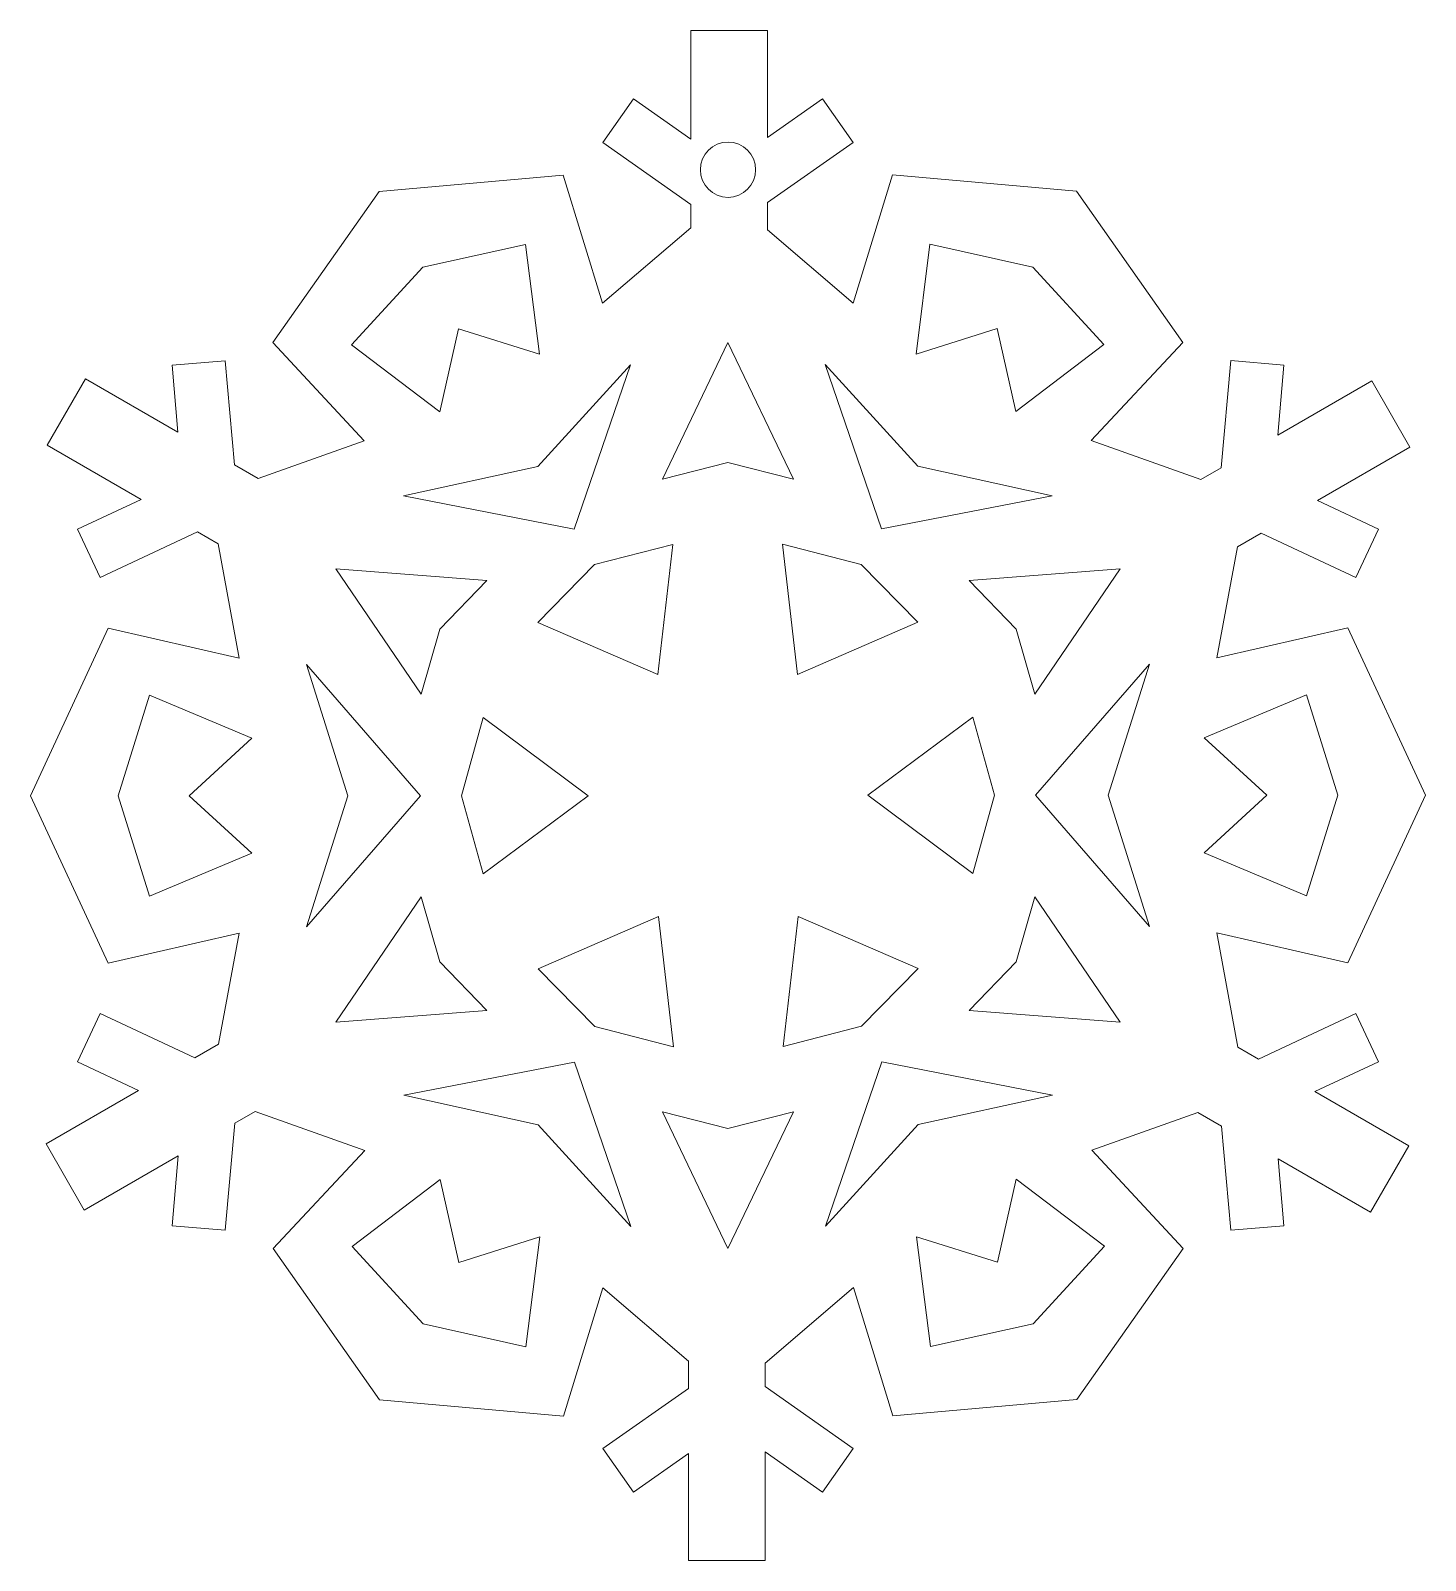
# Model space of a CAD drawing. Header units: millimetres. Extents: x -103 to 102, y -103 to 103.
# Drawn here: x -66.46 to -36.31, y 27.22 to 60.29 of the extents above; entities that cross this region are included whole.
import ezdxf

# ---------------------------------------------------------------- set-up
doc = ezdxf.new("R2010")
doc.units = ezdxf.units.MM
doc.header["$MEASUREMENT"] = 0
doc.layers.add('layer 1', color=7, linetype='Continuous')

msp = doc.modelspace()

# ---------------------------------------------------------------- linework, layer by layer
at = {"layer": 'layer 1', "color": 231, "lineweight": 9}
for points, knots in [([(-37.3236, 37.9936), (-37.3236, 37.9936), (-37.8114, 39.0399), (-37.8114, 39.0399), (-37.8114, 39.0399), (-37.8114, 39.0399), (-39.9193, 38.0569), (-39.9193, 38.0569), (-39.9193, 38.0569), (-39.9193, 38.0569), (-40.3603, 38.3116), (-40.3603, 38.3116), (-40.3603, 38.3116), (-40.3603, 38.3116), (-40.8152, 40.785), (-40.8152, 40.785), (-40.8152, 40.785), (-40.8152, 40.785), (-37.9874, 40.1367), (-37.9874, 40.1367), (-37.9874, 40.1367), (-37.9874, 40.1367), (-36.307, 43.7578), (-36.307, 43.7578), (-36.307, 43.7578), (-36.307, 43.7578), (-37.9874, 47.3789), (-37.9874, 47.3789), (-37.9874, 47.3789), (-37.9874, 47.3789), (-40.8133, 46.7309), (-40.8133, 46.7309), (-40.8133, 46.7309), (-40.8133, 46.7309), (-40.3728, 49.1264), (-40.3728, 49.1264), (-40.3728, 49.1264), (-40.3728, 49.1264), (-39.8612, 49.4219), (-39.8612, 49.4219), (-39.8612, 49.4219), (-39.8612, 49.4219), (-37.8114, 48.4661), (-37.8114, 48.4661), (-37.8114, 48.4661), (-37.8114, 48.4661), (-37.3236, 49.5123), (-37.3236, 49.5123), (-37.3236, 49.5123), (-37.3236, 49.5123), (-38.6407, 50.1266), (-38.6407, 50.1266), (-38.6407, 50.1266), (-38.6407, 50.1266), (-36.6409, 51.2812), (-36.6409, 51.2812), (-36.6409, 51.2812), (-36.6409, 51.2812), (-37.4674, 52.7126), (-37.4674, 52.7126), (-37.4674, 52.7126), (-37.4674, 52.7126), (-39.499, 51.5398), (-39.499, 51.5398), (-39.499, 51.5398), (-39.499, 51.5398), (-39.3668, 53.0513), (-39.3668, 53.0513), (-39.3668, 53.0513), (-39.3668, 53.0513), (-40.5169, 53.152), (-40.5169, 53.152), (-40.5169, 53.152), (-40.5169, 53.152), (-40.7196, 50.835), (-40.7196, 50.835), (-40.7196, 50.835), (-40.7196, 50.835), (-41.1606, 50.5803), (-41.1606, 50.5803), (-41.1606, 50.5803), (-41.1606, 50.5803), (-43.5301, 51.4232), (-43.5301, 51.4232), (-43.5301, 51.4232), (-43.5301, 51.4232), (-41.5548, 53.5479), (-41.5548, 53.5479), (-41.5548, 53.5479), (-41.5548, 53.5479), (-43.8506, 56.8138), (-43.8506, 56.8138), (-43.8506, 56.8138), (-43.8506, 56.8138), (-47.8267, 57.1691), (-47.8267, 57.1691), (-47.8267, 57.1691), (-47.8267, 57.1691), (-48.6787, 54.3977), (-48.6787, 54.3977), (-48.6787, 54.3977), (-48.6787, 54.3977), (-50.5329, 55.9769), (-50.5329, 55.9769), (-50.5329, 55.9769), (-50.5329, 55.9769), (-50.5329, 56.5676), (-50.5329, 56.5676), (-50.5329, 56.5676), (-50.5329, 56.5676), (-48.6802, 57.8648), (-48.6802, 57.8648), (-48.6802, 57.8648), (-48.6802, 57.8648), (-49.3425, 58.8104), (-49.3425, 58.8104), (-49.3425, 58.8104), (-49.3425, 58.8104), (-50.5329, 57.9769), (-50.5329, 57.9769), (-50.5329, 57.9769), (-50.5329, 57.9769), (-50.5329, 60.2862), (-50.5329, 60.2862), (-50.5329, 60.2862), (-50.5329, 60.2862), (-52.1858, 60.2862), (-52.1858, 60.2862), (-52.1858, 60.2862), (-52.1858, 60.2862), (-52.1858, 57.9402), (-52.1858, 57.9402), (-52.1858, 57.9402), (-52.1858, 57.9402), (-53.4288, 58.8104), (-53.4288, 58.8104), (-53.4288, 58.8104), (-53.4288, 58.8104), (-54.0909, 57.8648), (-54.0909, 57.8648), (-54.0909, 57.8648), (-54.0909, 57.8648), (-52.1858, 56.5308), (-52.1858, 56.5308), (-52.1858, 56.5308), (-52.1858, 56.5308), (-52.1858, 56.0215), (-52.1858, 56.0215), (-52.1858, 56.0215), (-52.1858, 56.0215), (-54.1004, 54.391), (-54.1004, 54.391), (-54.1004, 54.391), (-54.1004, 54.391), (-54.9529, 57.1641), (-54.9529, 57.1641), (-54.9529, 57.1641), (-54.9529, 57.1641), (-58.929, 56.8086), (-58.929, 56.8086), (-58.929, 56.8086), (-58.929, 56.8086), (-61.2249, 53.5429), (-61.2249, 53.5429), (-61.2249, 53.5429), (-61.2249, 53.5429), (-59.2508, 51.4195), (-59.2508, 51.4195), (-59.2508, 51.4195), (-59.2508, 51.4195), (-61.5455, 50.6033), (-61.5455, 50.6033), (-61.5455, 50.6033), (-61.5455, 50.6033), (-62.0571, 50.8987), (-62.0571, 50.8987), (-62.0571, 50.8987), (-62.0571, 50.8987), (-62.2542, 53.1517), (-62.2542, 53.1517), (-62.2542, 53.1517), (-62.2542, 53.1517), (-63.4043, 53.0511), (-63.4043, 53.0511), (-63.4043, 53.0511), (-63.4043, 53.0511), (-63.2778, 51.6033), (-63.2778, 51.6033), (-63.2778, 51.6033), (-63.2778, 51.6033), (-65.2775, 52.7581), (-65.2775, 52.7581), (-65.2775, 52.7581), (-65.2775, 52.7581), (-66.1039, 51.3264), (-66.1039, 51.3264), (-66.1039, 51.3264), (-66.1039, 51.3264), (-64.0724, 50.1535), (-64.0724, 50.1535), (-64.0724, 50.1535), (-64.0724, 50.1535), (-65.4476, 49.5122), (-65.4476, 49.5122), (-65.4476, 49.5122), (-65.4476, 49.5122), (-64.9596, 48.4659), (-64.9596, 48.4659), (-64.9596, 48.4659), (-64.9596, 48.4659), (-62.8518, 49.4488), (-62.8518, 49.4488), (-62.8518, 49.4488), (-62.8518, 49.4488), (-62.4108, 49.1942), (-62.4108, 49.1942), (-62.4108, 49.1942), (-62.4108, 49.1942), (-61.9559, 46.7207), (-61.9559, 46.7207), (-61.9559, 46.7207), (-61.9559, 46.7207), (-64.7838, 47.3691), (-64.7838, 47.3691), (-64.7838, 47.3691), (-64.7838, 47.3691), (-66.464, 43.7479), (-66.464, 43.7479), (-66.464, 43.7479), (-66.464, 43.7479), (-64.7838, 40.1268), (-64.7838, 40.1268), (-64.7838, 40.1268), (-64.7838, 40.1268), (-61.9578, 40.7748), (-61.9578, 40.7748), (-61.9578, 40.7748), (-61.9578, 40.7748), (-62.3982, 38.3794), (-62.3982, 38.3794), (-62.3982, 38.3794), (-62.3982, 38.3794), (-62.9098, 38.084), (-62.9098, 38.084), (-62.9098, 38.084), (-62.9098, 38.084), (-64.9596, 39.0398), (-64.9596, 39.0398), (-64.9596, 39.0398), (-64.9596, 39.0398), (-65.4476, 37.9935), (-65.4476, 37.9935), (-65.4476, 37.9935), (-65.4476, 37.9935), (-64.1304, 37.3793), (-64.1304, 37.3793), (-64.1304, 37.3793), (-64.1304, 37.3793), (-66.1302, 36.2247), (-66.1302, 36.2247), (-66.1302, 36.2247), (-66.1302, 36.2247), (-65.3037, 34.7931), (-65.3037, 34.7931), (-65.3037, 34.7931), (-65.3037, 34.7931), (-63.2722, 35.9661), (-63.2722, 35.9661), (-63.2722, 35.9661), (-63.2722, 35.9661), (-63.4043, 34.4545), (-63.4043, 34.4545), (-63.4043, 34.4545), (-63.4043, 34.4545), (-62.2542, 34.3539), (-62.2542, 34.3539), (-62.2542, 34.3539), (-62.2542, 34.3539), (-62.0514, 36.6709), (-62.0514, 36.6709), (-62.0514, 36.6709), (-62.0514, 36.6709), (-61.6105, 36.9254), (-61.6105, 36.9254), (-61.6105, 36.9254), (-61.6105, 36.9254), (-59.241, 36.0826), (-59.241, 36.0826), (-59.241, 36.0826), (-59.241, 36.0826), (-61.2164, 33.9578), (-61.2164, 33.9578), (-61.2164, 33.9578), (-61.2164, 33.9578), (-58.9205, 30.6921), (-58.9205, 30.6921), (-58.9205, 30.6921), (-58.9205, 30.6921), (-54.9444, 30.3366), (-54.9444, 30.3366), (-54.9444, 30.3366), (-54.9444, 30.3366), (-54.0925, 33.108), (-54.0925, 33.108), (-54.0925, 33.108), (-54.0925, 33.108), (-52.2382, 31.5288), (-52.2382, 31.5288), (-52.2382, 31.5288), (-52.2382, 31.5288), (-52.2382, 30.9381), (-52.2382, 30.9381), (-52.2382, 30.9381), (-52.2382, 30.9381), (-54.0909, 29.6408), (-54.0909, 29.6408), (-54.0909, 29.6408), (-54.0909, 29.6408), (-53.4288, 28.6951), (-53.4288, 28.6951), (-53.4288, 28.6951), (-53.4288, 28.6951), (-52.2382, 29.5287), (-52.2382, 29.5287), (-52.2382, 29.5287), (-52.2382, 29.5287), (-52.2382, 27.2194), (-52.2382, 27.2194), (-52.2382, 27.2194), (-52.2382, 27.2194), (-50.5853, 27.2194), (-50.5853, 27.2194), (-50.5853, 27.2194), (-50.5853, 27.2194), (-50.5853, 29.5654), (-50.5853, 29.5654), (-50.5853, 29.5654), (-50.5853, 29.5654), (-49.3423, 28.6952), (-49.3423, 28.6952), (-49.3423, 28.6952), (-49.3423, 28.6952), (-48.6801, 29.6408), (-48.6801, 29.6408), (-48.6801, 29.6408), (-48.6801, 29.6408), (-50.5853, 30.9748), (-50.5853, 30.9748), (-50.5853, 30.9748), (-50.5853, 30.9748), (-50.5853, 31.4841), (-50.5853, 31.4841), (-50.5853, 31.4841), (-50.5853, 31.4841), (-48.6706, 33.1147), (-48.6706, 33.1147), (-48.6706, 33.1147), (-48.6706, 33.1147), (-47.8183, 30.3415), (-47.8183, 30.3415), (-47.8183, 30.3415), (-47.8183, 30.3415), (-43.8421, 30.697), (-43.8421, 30.697), (-43.8421, 30.697), (-43.8421, 30.697), (-41.5462, 33.9628), (-41.5462, 33.9628), (-41.5462, 33.9628), (-41.5462, 33.9628), (-43.5203, 36.0861), (-43.5203, 36.0861), (-43.5203, 36.0861), (-43.5203, 36.0861), (-41.2255, 36.9024), (-41.2255, 36.9024), (-41.2255, 36.9024), (-41.2255, 36.9024), (-40.714, 36.607), (-40.714, 36.607), (-40.714, 36.607), (-40.714, 36.607), (-40.5169, 34.3539), (-40.5169, 34.3539), (-40.5169, 34.3539), (-40.5169, 34.3539), (-39.3667, 34.4546), (-39.3667, 34.4546), (-39.3667, 34.4546), (-39.3667, 34.4546), (-39.4934, 35.9023), (-39.4934, 35.9023), (-39.4934, 35.9023), (-39.4934, 35.9023), (-37.4935, 34.7477), (-37.4935, 34.7477), (-37.4935, 34.7477), (-37.4935, 34.7477), (-36.667, 36.1793), (-36.667, 36.1793), (-36.667, 36.1793), (-36.667, 36.1793), (-38.6987, 37.3523), (-38.6987, 37.3523), (-38.6987, 37.3523), (-38.6987, 37.3523), (-37.3236, 37.9936), (-37.3236, 37.9936)], [0, 0, 0, 0, 0.0097087, 0.0097087, 0.0097087, 0.0097087, 0.0194175, 0.0194175, 0.0194175, 0.0194175, 0.0291262, 0.0291262, 0.0291262, 0.0291262, 0.038835, 0.038835, 0.038835, 0.038835, 0.0485437, 0.0485437, 0.0485437, 0.0485437, 0.0582524, 0.0582524, 0.0582524, 0.0582524, 0.0679612, 0.0679612, 0.0679612, 0.0679612, 0.0776699, 0.0776699, 0.0776699, 0.0776699, 0.0873786, 0.0873786, 0.0873786, 0.0873786, 0.0970874, 0.0970874, 0.0970874, 0.0970874, 0.1067961, 0.1067961, 0.1067961, 0.1067961, 0.1165049, 0.1165049, 0.1165049, 0.1165049, 0.1262136, 0.1262136, 0.1262136, 0.1262136, 0.1359223, 0.1359223, 0.1359223, 0.1359223, 0.1456311, 0.1456311, 0.1456311, 0.1456311, 0.1553398, 0.1553398, 0.1553398, 0.1553398, 0.1650485, 0.1650485, 0.1650485, 0.1650485, 0.1747573, 0.1747573, 0.1747573, 0.1747573, 0.184466, 0.184466, 0.184466, 0.184466, 0.1941748, 0.1941748, 0.1941748, 0.1941748, 0.2038835, 0.2038835, 0.2038835, 0.2038835, 0.2135922, 0.2135922, 0.2135922, 0.2135922, 0.223301, 0.223301, 0.223301, 0.223301, 0.2330097, 0.2330097, 0.2330097, 0.2330097, 0.2427184, 0.2427184, 0.2427184, 0.2427184, 0.2524272, 0.2524272, 0.2524272, 0.2524272, 0.2621359, 0.2621359, 0.2621359, 0.2621359, 0.2718447, 0.2718447, 0.2718447, 0.2718447, 0.2815534, 0.2815534, 0.2815534, 0.2815534, 0.2912621, 0.2912621, 0.2912621, 0.2912621, 0.3009709, 0.3009709, 0.3009709, 0.3009709, 0.3106796, 0.3106796, 0.3106796, 0.3106796, 0.3203883, 0.3203883, 0.3203883, 0.3203883, 0.3300971, 0.3300971, 0.3300971, 0.3300971, 0.3398058, 0.3398058, 0.3398058, 0.3398058, 0.3495146, 0.3495146, 0.3495146, 0.3495146, 0.3592233, 0.3592233, 0.3592233, 0.3592233, 0.368932, 0.368932, 0.368932, 0.368932, 0.3786408, 0.3786408, 0.3786408, 0.3786408, 0.3883495, 0.3883495, 0.3883495, 0.3883495, 0.3980583, 0.3980583, 0.3980583, 0.3980583, 0.407767, 0.407767, 0.407767, 0.407767, 0.4174757, 0.4174757, 0.4174757, 0.4174757, 0.4271845, 0.4271845, 0.4271845, 0.4271845, 0.4368932, 0.4368932, 0.4368932, 0.4368932, 0.4466019, 0.4466019, 0.4466019, 0.4466019, 0.4563107, 0.4563107, 0.4563107, 0.4563107, 0.4660194, 0.4660194, 0.4660194, 0.4660194, 0.4757282, 0.4757282, 0.4757282, 0.4757282, 0.4854369, 0.4854369, 0.4854369, 0.4854369, 0.4951456, 0.4951456, 0.4951456, 0.4951456, 0.5048544, 0.5048544, 0.5048544, 0.5048544, 0.5145631, 0.5145631, 0.5145631, 0.5145631, 0.5242718, 0.5242718, 0.5242718, 0.5242718, 0.5339806, 0.5339806, 0.5339806, 0.5339806, 0.5436893, 0.5436893, 0.5436893, 0.5436893, 0.5533981, 0.5533981, 0.5533981, 0.5533981, 0.5631068, 0.5631068, 0.5631068, 0.5631068, 0.5728155, 0.5728155, 0.5728155, 0.5728155, 0.5825243, 0.5825243, 0.5825243, 0.5825243, 0.592233, 0.592233, 0.592233, 0.592233, 0.6019417, 0.6019417, 0.6019417, 0.6019417, 0.6116505, 0.6116505, 0.6116505, 0.6116505, 0.6213592, 0.6213592, 0.6213592, 0.6213592, 0.631068, 0.631068, 0.631068, 0.631068, 0.6407767, 0.6407767, 0.6407767, 0.6407767, 0.6504854, 0.6504854, 0.6504854, 0.6504854, 0.6601942, 0.6601942, 0.6601942, 0.6601942, 0.6699029, 0.6699029, 0.6699029, 0.6699029, 0.6796117, 0.6796117, 0.6796117, 0.6796117, 0.6893204, 0.6893204, 0.6893204, 0.6893204, 0.6990291, 0.6990291, 0.6990291, 0.6990291, 0.7087379, 0.7087379, 0.7087379, 0.7087379, 0.7184466, 0.7184466, 0.7184466, 0.7184466, 0.7281553, 0.7281553, 0.7281553, 0.7281553, 0.7378641, 0.7378641, 0.7378641, 0.7378641, 0.7475728, 0.7475728, 0.7475728, 0.7475728, 0.7572816, 0.7572816, 0.7572816, 0.7572816, 0.7669903, 0.7669903, 0.7669903, 0.7669903, 0.776699, 0.776699, 0.776699, 0.776699, 0.7864078, 0.7864078, 0.7864078, 0.7864078, 0.7961165, 0.7961165, 0.7961165, 0.7961165, 0.8058252, 0.8058252, 0.8058252, 0.8058252, 0.815534, 0.815534, 0.815534, 0.815534, 0.8252427, 0.8252427, 0.8252427, 0.8252427, 0.8349515, 0.8349515, 0.8349515, 0.8349515, 0.8446602, 0.8446602, 0.8446602, 0.8446602, 0.8543689, 0.8543689, 0.8543689, 0.8543689, 0.8640777, 0.8640777, 0.8640777, 0.8640777, 0.8737864, 0.8737864, 0.8737864, 0.8737864, 0.8834951, 0.8834951, 0.8834951, 0.8834951, 0.8932039, 0.8932039, 0.8932039, 0.8932039, 0.9029126, 0.9029126, 0.9029126, 0.9029126, 0.9126214, 0.9126214, 0.9126214, 0.9126214, 0.9223301, 0.9223301, 0.9223301, 0.9223301, 0.9320388, 0.9320388, 0.9320388, 0.9320388, 0.9417476, 0.9417476, 0.9417476, 0.9417476, 0.9514563, 0.9514563, 0.9514563, 0.9514563, 0.961165, 0.961165, 0.961165, 0.961165, 0.9708738, 0.9708738, 0.9708738, 0.9708738, 0.9805825, 0.9805825, 0.9805825, 0.9805825, 1, 1, 1, 1]), ([(-51.3852, 57.8764), (-51.0553, 57.8764), (-50.7876, 57.6089), (-50.7876, 57.2789), (-50.7876, 57.2789), (-50.7876, 56.9489), (-51.0553, 56.6813), (-51.3852, 56.6813), (-51.3852, 56.6813), (-51.7152, 56.6813), (-51.9828, 56.9489), (-51.9828, 57.2789), (-51.9828, 57.2789), (-51.9828, 57.6089), (-51.7152, 57.8764), (-51.3852, 57.8764)], [0, 0, 0, 0, 0.2, 0.2, 0.2, 0.2, 0.4, 0.4, 0.4, 0.4, 0.6, 0.6, 0.6, 0.6, 1, 1, 1, 1]), ([(-57.6139, 52.0473), (-57.6139, 52.0473), (-57.6139, 52.0473), (-57.6139, 52.0473), (-57.6139, 52.0473), (-57.6139, 52.0473), (-59.5227, 53.4937), (-59.5227, 53.4937), (-59.5227, 53.4937), (-59.5227, 53.4937), (-57.9836, 55.1709), (-57.9836, 55.1709), (-57.9836, 55.1709), (-57.9836, 55.1709), (-55.7614, 55.6653), (-55.7614, 55.6653), (-55.7614, 55.6653), (-55.7614, 55.6653), (-55.4632, 53.289), (-55.4632, 53.289), (-55.4632, 53.289), (-55.4632, 53.289), (-57.2143, 53.8387), (-57.2143, 53.8387), (-57.2143, 53.8387), (-57.2143, 53.8387), (-57.6139, 52.0473), (-57.6139, 52.0473)], [0, 0, 0, 0, 0.125, 0.125, 0.125, 0.125, 0.25, 0.25, 0.25, 0.25, 0.375, 0.375, 0.375, 0.375, 0.5, 0.5, 0.5, 0.5, 0.625, 0.625, 0.625, 0.625, 0.75, 0.75, 0.75, 0.75, 1, 1, 1, 1]), ([(-47.3165, 53.2941), (-47.3165, 53.2941), (-47.3165, 53.2941), (-47.3165, 53.2941), (-47.3165, 53.2941), (-47.3165, 53.2941), (-47.0183, 55.6704), (-47.0183, 55.6704), (-47.0183, 55.6704), (-47.0183, 55.6704), (-44.7961, 55.1761), (-44.7961, 55.1761), (-44.7961, 55.1761), (-44.7961, 55.1761), (-43.257, 53.4988), (-43.257, 53.4988), (-43.257, 53.4988), (-43.257, 53.4988), (-45.1658, 52.0524), (-45.1658, 52.0524), (-45.1658, 52.0524), (-45.1658, 52.0524), (-45.5653, 53.8438), (-45.5653, 53.8438), (-45.5653, 53.8438), (-45.5653, 53.8438), (-47.3165, 53.2941), (-47.3165, 53.2941)], [0, 0, 0, 0, 0.125, 0.125, 0.125, 0.125, 0.25, 0.25, 0.25, 0.25, 0.375, 0.375, 0.375, 0.375, 0.5, 0.5, 0.5, 0.5, 0.625, 0.625, 0.625, 0.625, 0.75, 0.75, 0.75, 0.75, 1, 1, 1, 1]), ([(-52.8024, 50.5912), (-52.8024, 50.5912), (-52.8024, 50.5912), (-52.8024, 50.5912), (-52.8024, 50.5912), (-52.8024, 50.5912), (-51.3856, 53.5462), (-51.3856, 53.5462), (-51.3856, 53.5462), (-51.3856, 53.5462), (-49.9688, 50.5912), (-49.9688, 50.5912), (-49.9688, 50.5912), (-49.9688, 50.5912), (-51.3856, 50.9487), (-51.3856, 50.9487), (-51.3856, 50.9487), (-51.3856, 50.9487), (-52.8024, 50.5912), (-52.8024, 50.5912)], [0, 0, 0, 0, 0.1666667, 0.1666667, 0.1666667, 0.1666667, 0.3333333, 0.3333333, 0.3333333, 0.3333333, 0.5, 0.5, 0.5, 0.5, 0.6666667, 0.6666667, 0.6666667, 0.6666667, 1, 1, 1, 1]), ([(-58.401, 50.2272), (-58.401, 50.2272), (-58.401, 50.2272), (-58.401, 50.2272), (-58.401, 50.2272), (-58.401, 50.2272), (-55.4984, 50.8666), (-55.4984, 50.8666), (-55.4984, 50.8666), (-55.4984, 50.8666), (-53.4932, 53.0606), (-53.4932, 53.0606), (-53.4932, 53.0606), (-53.4932, 53.0606), (-54.7149, 49.5097), (-54.7149, 49.5097), (-54.7149, 49.5097), (-54.7149, 49.5097), (-58.401, 50.2272), (-58.401, 50.2272)], [0, 0, 0, 0, 0.1666667, 0.1666667, 0.1666667, 0.1666667, 0.3333333, 0.3333333, 0.3333333, 0.3333333, 0.5, 0.5, 0.5, 0.5, 0.6666667, 0.6666667, 0.6666667, 0.6666667, 1, 1, 1, 1]), ([(-49.2866, 53.0656), (-49.2866, 53.0656), (-49.2866, 53.0656), (-49.2866, 53.0656), (-49.2866, 53.0656), (-49.2866, 53.0656), (-47.2813, 50.8717), (-47.2813, 50.8717), (-47.2813, 50.8717), (-47.2813, 50.8717), (-44.3787, 50.2321), (-44.3787, 50.2321), (-44.3787, 50.2321), (-44.3787, 50.2321), (-48.0647, 49.5146), (-48.0647, 49.5146), (-48.0647, 49.5146), (-48.0647, 49.5146), (-49.2866, 53.0656), (-49.2866, 53.0656)], [0, 0, 0, 0, 0.1666667, 0.1666667, 0.1666667, 0.1666667, 0.3333333, 0.3333333, 0.3333333, 0.3333333, 0.5, 0.5, 0.5, 0.5, 0.6666667, 0.6666667, 0.6666667, 0.6666667, 1, 1, 1, 1]), ([(-55.4984, 47.4918), (-55.4984, 47.4918), (-55.4984, 47.4918), (-55.4984, 47.4918), (-55.4984, 47.4918), (-55.4984, 47.4918), (-54.2719, 48.7423), (-54.2719, 48.7423), (-54.2719, 48.7423), (-54.2719, 48.7423), (-52.5756, 49.1793), (-52.5756, 49.1793), (-52.5756, 49.1793), (-52.5756, 49.1793), (-52.8998, 46.3658), (-52.8998, 46.3658), (-52.8998, 46.3658), (-52.8998, 46.3658), (-55.4984, 47.4918), (-55.4984, 47.4918)], [0, 0, 0, 0, 0.1666667, 0.1666667, 0.1666667, 0.1666667, 0.3333333, 0.3333333, 0.3333333, 0.3333333, 0.5, 0.5, 0.5, 0.5, 0.6666667, 0.6666667, 0.6666667, 0.6666667, 1, 1, 1, 1]), ([(-50.204, 49.1842), (-50.204, 49.1842), (-50.204, 49.1842), (-50.204, 49.1842), (-50.204, 49.1842), (-50.204, 49.1842), (-48.5078, 48.7473), (-48.5078, 48.7473), (-48.5078, 48.7473), (-48.5078, 48.7473), (-47.2813, 47.4968), (-47.2813, 47.4968), (-47.2813, 47.4968), (-47.2813, 47.4968), (-49.8798, 46.3708), (-49.8798, 46.3708), (-49.8798, 46.3708), (-49.8798, 46.3708), (-50.204, 49.1842), (-50.204, 49.1842)], [0, 0, 0, 0, 0.1666667, 0.1666667, 0.1666667, 0.1666667, 0.3333333, 0.3333333, 0.3333333, 0.3333333, 0.5, 0.5, 0.5, 0.5, 0.6666667, 0.6666667, 0.6666667, 0.6666667, 1, 1, 1, 1]), ([(-58.0162, 45.9449), (-58.0162, 45.9449), (-58.0162, 45.9449), (-58.0162, 45.9449), (-58.0162, 45.9449), (-58.0162, 45.9449), (-59.8669, 48.6496), (-59.8669, 48.6496), (-59.8669, 48.6496), (-59.8669, 48.6496), (-56.5994, 48.399), (-56.5994, 48.399), (-56.5994, 48.399), (-56.5994, 48.399), (-57.6173, 47.3507), (-57.6173, 47.3507), (-57.6173, 47.3507), (-57.6173, 47.3507), (-58.0162, 45.9449), (-58.0162, 45.9449)], [0, 0, 0, 0, 0.1666667, 0.1666667, 0.1666667, 0.1666667, 0.3333333, 0.3333333, 0.3333333, 0.3333333, 0.5, 0.5, 0.5, 0.5, 0.6666667, 0.6666667, 0.6666667, 0.6666667, 1, 1, 1, 1]), ([(-46.1718, 48.399), (-46.1718, 48.399), (-46.1718, 48.399), (-46.1718, 48.399), (-46.1718, 48.399), (-46.1718, 48.399), (-42.9042, 48.6496), (-42.9042, 48.6496), (-42.9042, 48.6496), (-42.9042, 48.6496), (-44.7549, 45.9451), (-44.7549, 45.9451), (-44.7549, 45.9451), (-44.7549, 45.9451), (-45.1538, 47.3508), (-45.1538, 47.3508), (-45.1538, 47.3508), (-45.1538, 47.3508), (-46.1718, 48.399), (-46.1718, 48.399)], [0, 0, 0, 0, 0.1666667, 0.1666667, 0.1666667, 0.1666667, 0.3333333, 0.3333333, 0.3333333, 0.3333333, 0.5, 0.5, 0.5, 0.5, 0.6666667, 0.6666667, 0.6666667, 0.6666667, 1, 1, 1, 1]), ([(-60.5002, 40.9145), (-60.5002, 40.9145), (-60.5002, 40.9145), (-60.5002, 40.9145), (-60.5002, 40.9145), (-60.5002, 40.9145), (-59.6028, 43.7479), (-59.6028, 43.7479), (-59.6028, 43.7479), (-59.6028, 43.7479), (-60.5002, 46.5815), (-60.5002, 46.5815), (-60.5002, 46.5815), (-60.5002, 46.5815), (-58.0357, 43.7479), (-58.0357, 43.7479), (-58.0357, 43.7479), (-58.0357, 43.7479), (-60.5002, 40.9145), (-60.5002, 40.9145)], [0, 0, 0, 0, 0.1666667, 0.1666667, 0.1666667, 0.1666667, 0.3333333, 0.3333333, 0.3333333, 0.3333333, 0.5, 0.5, 0.5, 0.5, 0.6666667, 0.6666667, 0.6666667, 0.6666667, 1, 1, 1, 1]), ([(-42.271, 46.5914), (-42.271, 46.5914), (-42.271, 46.5914), (-42.271, 46.5914), (-42.271, 46.5914), (-42.271, 46.5914), (-43.1684, 43.7578), (-43.1684, 43.7578), (-43.1684, 43.7578), (-43.1684, 43.7578), (-42.271, 40.9243), (-42.271, 40.9243), (-42.271, 40.9243), (-42.271, 40.9243), (-44.7354, 43.7578), (-44.7354, 43.7578), (-44.7354, 43.7578), (-44.7354, 43.7578), (-42.271, 46.5914), (-42.271, 46.5914)], [0, 0, 0, 0, 0.1666667, 0.1666667, 0.1666667, 0.1666667, 0.3333333, 0.3333333, 0.3333333, 0.3333333, 0.5, 0.5, 0.5, 0.5, 0.6666667, 0.6666667, 0.6666667, 0.6666667, 1, 1, 1, 1]), ([(-61.6831, 42.5063), (-61.6831, 42.5063), (-61.6831, 42.5063), (-61.6831, 42.5063), (-61.6831, 42.5063), (-61.6831, 42.5063), (-63.8901, 41.5764), (-63.8901, 41.5764), (-63.8901, 41.5764), (-63.8901, 41.5764), (-64.5729, 43.7479), (-64.5729, 43.7479), (-64.5729, 43.7479), (-64.5729, 43.7479), (-63.8901, 45.9196), (-63.8901, 45.9196), (-63.8901, 45.9196), (-63.8901, 45.9196), (-61.6831, 44.9896), (-61.6831, 44.9896), (-61.6831, 44.9896), (-61.6831, 44.9896), (-63.0346, 43.7479), (-63.0346, 43.7479), (-63.0346, 43.7479), (-63.0346, 43.7479), (-61.6831, 42.5063), (-61.6831, 42.5063)], [0, 0, 0, 0, 0.125, 0.125, 0.125, 0.125, 0.25, 0.25, 0.25, 0.25, 0.375, 0.375, 0.375, 0.375, 0.5, 0.5, 0.5, 0.5, 0.625, 0.625, 0.625, 0.625, 0.75, 0.75, 0.75, 0.75, 1, 1, 1, 1]), ([(-41.0881, 44.9994), (-41.0881, 44.9994), (-41.0881, 44.9994), (-41.0881, 44.9994), (-41.0881, 44.9994), (-41.0881, 44.9994), (-38.881, 45.9294), (-38.881, 45.9294), (-38.881, 45.9294), (-38.881, 45.9294), (-38.1981, 43.7578), (-38.1981, 43.7578), (-38.1981, 43.7578), (-38.1981, 43.7578), (-38.881, 41.5862), (-38.881, 41.5862), (-38.881, 41.5862), (-38.881, 41.5862), (-41.0881, 42.5162), (-41.0881, 42.5162), (-41.0881, 42.5162), (-41.0881, 42.5162), (-39.7365, 43.7578), (-39.7365, 43.7578), (-39.7365, 43.7578), (-39.7365, 43.7578), (-41.0881, 44.9994), (-41.0881, 44.9994)], [0, 0, 0, 0, 0.125, 0.125, 0.125, 0.125, 0.25, 0.25, 0.25, 0.25, 0.375, 0.375, 0.375, 0.375, 0.5, 0.5, 0.5, 0.5, 0.625, 0.625, 0.625, 0.625, 0.75, 0.75, 0.75, 0.75, 1, 1, 1, 1]), ([(-56.68, 42.0604), (-56.68, 42.0604), (-56.68, 42.0604), (-56.68, 42.0604), (-56.68, 42.0604), (-56.68, 42.0604), (-57.1497, 43.7479), (-57.1497, 43.7479), (-57.1497, 43.7479), (-57.1497, 43.7479), (-56.68, 45.4353), (-56.68, 45.4353), (-56.68, 45.4353), (-56.68, 45.4353), (-54.4055, 43.7479), (-54.4055, 43.7479), (-54.4055, 43.7479), (-54.4055, 43.7479), (-56.68, 42.0604), (-56.68, 42.0604)], [0, 0, 0, 0, 0.1666667, 0.1666667, 0.1666667, 0.1666667, 0.3333333, 0.3333333, 0.3333333, 0.3333333, 0.5, 0.5, 0.5, 0.5, 0.6666667, 0.6666667, 0.6666667, 0.6666667, 1, 1, 1, 1]), ([(-46.0912, 45.4452), (-46.0912, 45.4452), (-46.0912, 45.4452), (-46.0912, 45.4452), (-46.0912, 45.4452), (-46.0912, 45.4452), (-45.6214, 43.7578), (-45.6214, 43.7578), (-45.6214, 43.7578), (-45.6214, 43.7578), (-46.0911, 42.0704), (-46.0911, 42.0704), (-46.0911, 42.0704), (-46.0911, 42.0704), (-48.3656, 43.7578), (-48.3656, 43.7578), (-48.3656, 43.7578), (-48.3656, 43.7578), (-46.0912, 45.4452), (-46.0912, 45.4452)], [0, 0, 0, 0, 0.1666667, 0.1666667, 0.1666667, 0.1666667, 0.3333333, 0.3333333, 0.3333333, 0.3333333, 0.5, 0.5, 0.5, 0.5, 0.6666667, 0.6666667, 0.6666667, 0.6666667, 1, 1, 1, 1]), ([(-56.5994, 39.1066), (-56.5994, 39.1066), (-56.5994, 39.1066), (-56.5994, 39.1066), (-56.5994, 39.1066), (-56.5994, 39.1066), (-59.8669, 38.856), (-59.8669, 38.856), (-59.8669, 38.856), (-59.8669, 38.856), (-58.0162, 41.5607), (-58.0162, 41.5607), (-58.0162, 41.5607), (-58.0162, 41.5607), (-57.6173, 40.1549), (-57.6173, 40.1549), (-57.6173, 40.1549), (-57.6173, 40.1549), (-56.5994, 39.1066), (-56.5994, 39.1066)], [0, 0, 0, 0, 0.1666667, 0.1666667, 0.1666667, 0.1666667, 0.3333333, 0.3333333, 0.3333333, 0.3333333, 0.5, 0.5, 0.5, 0.5, 0.6666667, 0.6666667, 0.6666667, 0.6666667, 1, 1, 1, 1]), ([(-44.7549, 41.5607), (-44.7549, 41.5607), (-44.7549, 41.5607), (-44.7549, 41.5607), (-44.7549, 41.5607), (-44.7549, 41.5607), (-42.9042, 38.8561), (-42.9042, 38.8561), (-42.9042, 38.8561), (-42.9042, 38.8561), (-46.1717, 39.1066), (-46.1717, 39.1066), (-46.1717, 39.1066), (-46.1717, 39.1066), (-45.1538, 40.1549), (-45.1538, 40.1549), (-45.1538, 40.1549), (-45.1538, 40.1549), (-44.7549, 41.5607), (-44.7549, 41.5607)], [0, 0, 0, 0, 0.1666667, 0.1666667, 0.1666667, 0.1666667, 0.3333333, 0.3333333, 0.3333333, 0.3333333, 0.5, 0.5, 0.5, 0.5, 0.6666667, 0.6666667, 0.6666667, 0.6666667, 1, 1, 1, 1]), ([(-52.5672, 38.3215), (-52.5672, 38.3215), (-52.5672, 38.3215), (-52.5672, 38.3215), (-52.5672, 38.3215), (-52.5672, 38.3215), (-54.2634, 38.7585), (-54.2634, 38.7585), (-54.2634, 38.7585), (-54.2634, 38.7585), (-55.4899, 40.009), (-55.4899, 40.009), (-55.4899, 40.009), (-55.4899, 40.009), (-52.8914, 41.135), (-52.8914, 41.135), (-52.8914, 41.135), (-52.8914, 41.135), (-52.5672, 38.3215), (-52.5672, 38.3215)], [0, 0, 0, 0, 0.1666667, 0.1666667, 0.1666667, 0.1666667, 0.3333333, 0.3333333, 0.3333333, 0.3333333, 0.5, 0.5, 0.5, 0.5, 0.6666667, 0.6666667, 0.6666667, 0.6666667, 1, 1, 1, 1]), ([(-47.2727, 40.0139), (-47.2727, 40.0139), (-47.2727, 40.0139), (-47.2727, 40.0139), (-47.2727, 40.0139), (-47.2727, 40.0139), (-48.4992, 38.7635), (-48.4992, 38.7635), (-48.4992, 38.7635), (-48.4992, 38.7635), (-50.1955, 38.3265), (-50.1955, 38.3265), (-50.1955, 38.3265), (-50.1955, 38.3265), (-49.8713, 41.1398), (-49.8713, 41.1398), (-49.8713, 41.1398), (-49.8713, 41.1398), (-47.2727, 40.0139), (-47.2727, 40.0139)], [0, 0, 0, 0, 0.1666667, 0.1666667, 0.1666667, 0.1666667, 0.3333333, 0.3333333, 0.3333333, 0.3333333, 0.5, 0.5, 0.5, 0.5, 0.6666667, 0.6666667, 0.6666667, 0.6666667, 1, 1, 1, 1]), ([(-53.4846, 34.4401), (-53.4846, 34.4401), (-53.4846, 34.4401), (-53.4846, 34.4401), (-53.4846, 34.4401), (-53.4846, 34.4401), (-55.4899, 36.6341), (-55.4899, 36.6341), (-55.4899, 36.6341), (-55.4899, 36.6341), (-58.3925, 37.2736), (-58.3925, 37.2736), (-58.3925, 37.2736), (-58.3925, 37.2736), (-54.7064, 37.9911), (-54.7064, 37.9911), (-54.7064, 37.9911), (-54.7064, 37.9911), (-53.4846, 34.4401), (-53.4846, 34.4401)], [0, 0, 0, 0, 0.1666667, 0.1666667, 0.1666667, 0.1666667, 0.3333333, 0.3333333, 0.3333333, 0.3333333, 0.5, 0.5, 0.5, 0.5, 0.6666667, 0.6666667, 0.6666667, 0.6666667, 1, 1, 1, 1]), ([(-44.3701, 37.2786), (-44.3701, 37.2786), (-44.3701, 37.2786), (-44.3701, 37.2786), (-44.3701, 37.2786), (-44.3701, 37.2786), (-47.2727, 36.639), (-47.2727, 36.639), (-47.2727, 36.639), (-47.2727, 36.639), (-49.2778, 34.4451), (-49.2778, 34.4451), (-49.2778, 34.4451), (-49.2778, 34.4451), (-48.0562, 37.996), (-48.0562, 37.996), (-48.0562, 37.996), (-48.0562, 37.996), (-44.3701, 37.2786), (-44.3701, 37.2786)], [0, 0, 0, 0, 0.1666667, 0.1666667, 0.1666667, 0.1666667, 0.3333333, 0.3333333, 0.3333333, 0.3333333, 0.5, 0.5, 0.5, 0.5, 0.6666667, 0.6666667, 0.6666667, 0.6666667, 1, 1, 1, 1]), ([(-49.9687, 36.9145), (-49.9687, 36.9145), (-49.9687, 36.9145), (-49.9687, 36.9145), (-49.9687, 36.9145), (-49.9687, 36.9145), (-51.3856, 33.9594), (-51.3856, 33.9594), (-51.3856, 33.9594), (-51.3856, 33.9594), (-52.8024, 36.9145), (-52.8024, 36.9145), (-52.8024, 36.9145), (-52.8024, 36.9145), (-51.3856, 36.557), (-51.3856, 36.557), (-51.3856, 36.557), (-51.3856, 36.557), (-49.9687, 36.9145), (-49.9687, 36.9145)], [0, 0, 0, 0, 0.1666667, 0.1666667, 0.1666667, 0.1666667, 0.3333333, 0.3333333, 0.3333333, 0.3333333, 0.5, 0.5, 0.5, 0.5, 0.6666667, 0.6666667, 0.6666667, 0.6666667, 1, 1, 1, 1]), ([(-55.4547, 34.2118), (-55.4547, 34.2118), (-55.4547, 34.2118), (-55.4547, 34.2118), (-55.4547, 34.2118), (-55.4547, 34.2118), (-55.7529, 31.8354), (-55.7529, 31.8354), (-55.7529, 31.8354), (-55.7529, 31.8354), (-57.975, 32.3298), (-57.975, 32.3298), (-57.975, 32.3298), (-57.975, 32.3298), (-59.5142, 34.0071), (-59.5142, 34.0071), (-59.5142, 34.0071), (-59.5142, 34.0071), (-57.6054, 35.4533), (-57.6054, 35.4533), (-57.6054, 35.4533), (-57.6054, 35.4533), (-57.2058, 33.662), (-57.2058, 33.662), (-57.2058, 33.662), (-57.2058, 33.662), (-55.4547, 34.2118), (-55.4547, 34.2118)], [0, 0, 0, 0, 0.125, 0.125, 0.125, 0.125, 0.25, 0.25, 0.25, 0.25, 0.375, 0.375, 0.375, 0.375, 0.5, 0.5, 0.5, 0.5, 0.625, 0.625, 0.625, 0.625, 0.75, 0.75, 0.75, 0.75, 1, 1, 1, 1]), ([(-45.1572, 35.4584), (-45.1572, 35.4584), (-45.1572, 35.4584), (-45.1572, 35.4584), (-45.1572, 35.4584), (-45.1572, 35.4584), (-43.2484, 34.012), (-43.2484, 34.012), (-43.2484, 34.012), (-43.2484, 34.012), (-44.7876, 32.3347), (-44.7876, 32.3347), (-44.7876, 32.3347), (-44.7876, 32.3347), (-47.0097, 31.8403), (-47.0097, 31.8403), (-47.0097, 31.8403), (-47.0097, 31.8403), (-47.3079, 34.2166), (-47.3079, 34.2166), (-47.3079, 34.2166), (-47.3079, 34.2166), (-45.5568, 33.667), (-45.5568, 33.667), (-45.5568, 33.667), (-45.5568, 33.667), (-45.1572, 35.4584), (-45.1572, 35.4584)], [0, 0, 0, 0, 0.125, 0.125, 0.125, 0.125, 0.25, 0.25, 0.25, 0.25, 0.375, 0.375, 0.375, 0.375, 0.5, 0.5, 0.5, 0.5, 0.625, 0.625, 0.625, 0.625, 0.75, 0.75, 0.75, 0.75, 1, 1, 1, 1])]:
    msp.add_open_spline(points, degree=3, knots=knots, dxfattribs=at)

doc.saveas('drawing.dxf')
